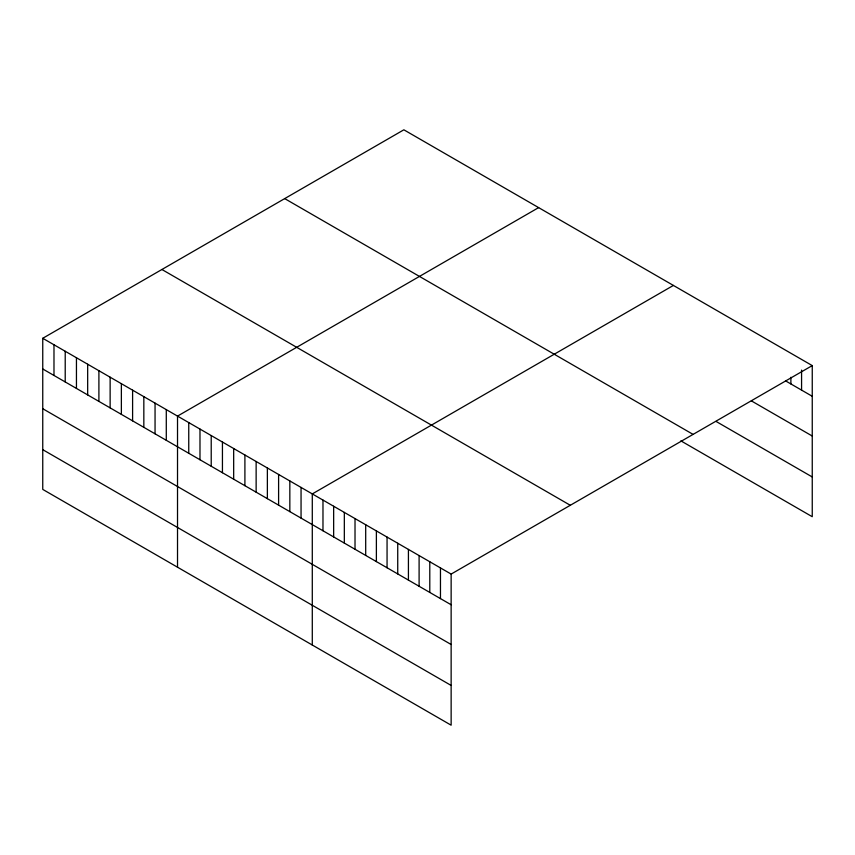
<?xml version="1.0" encoding="UTF-8"?>
<svg xmlns="http://www.w3.org/2000/svg" width="855" height="855" viewBox="0 0 855 855"><rect width="100%" height="100%" fill="white"/><g stroke="black" fill="none" stroke-linecap="round" stroke-linejoin="round"><path stroke-width="1.28" d="M42.75 338.291L451.141 574.079L451.141 725.19L42.75 489.402L42.75 338.291L403.859 129.81L812.25 365.598L812.25 516.709L680.869 440.859M538.629 207.615L177.519 416.107L177.519 567.218M673.398 285.431L312.289 493.912L312.289 645.023M451.141 574.079L812.25 365.598M785.542 380.86L812.25 396.282M751.363 400.867L812.25 436.018M716.116 421.462L812.25 476.962M284.694 198.606L693.084 434.393M161.916 269.496L570.306 505.284M42.75 368.975L451.141 604.763M42.75 408.711L451.141 644.499M42.75 449.666L451.141 685.443M801.573 370.097L801.573 390.115M790.886 377.279L790.886 383.948M440.464 567.912L440.464 598.596M429.787 561.746L429.787 592.43M419.1 555.579L419.1 586.263M408.423 549.412L408.423 580.096M397.735 543.246L397.735 573.929M387.059 537.079L387.059 567.763M376.382 530.912L376.382 561.596M365.694 524.746L365.694 555.429M355.017 518.579L355.017 549.263M344.33 512.412L344.33 543.096M333.653 506.246L333.653 536.929M322.976 500.079L322.976 530.763M301.056 487.425L301.056 518.109M289.834 480.948L289.834 511.621M278.602 474.461L278.602 505.145M267.369 467.974L267.369 498.657M256.137 461.486L256.137 492.17M244.904 455.01L244.904 485.693M233.672 448.522L233.672 479.206M222.439 442.035L222.439 472.719M211.217 435.558L211.217 466.232M199.985 429.071L199.985 459.755M188.752 422.584L188.752 453.268M166.287 409.62L166.287 440.304M155.054 403.132L155.054 433.816M143.832 396.645L143.832 427.329M132.6 390.169L132.6 420.852M121.367 383.681L121.367 414.365M110.135 377.194L110.135 407.878M98.902 370.717L98.902 401.39M87.67 364.23L87.67 394.914M76.448 357.743L76.448 388.427M65.215 351.266L65.215 381.939M53.983 344.779L53.983 375.463"/></g></svg>
